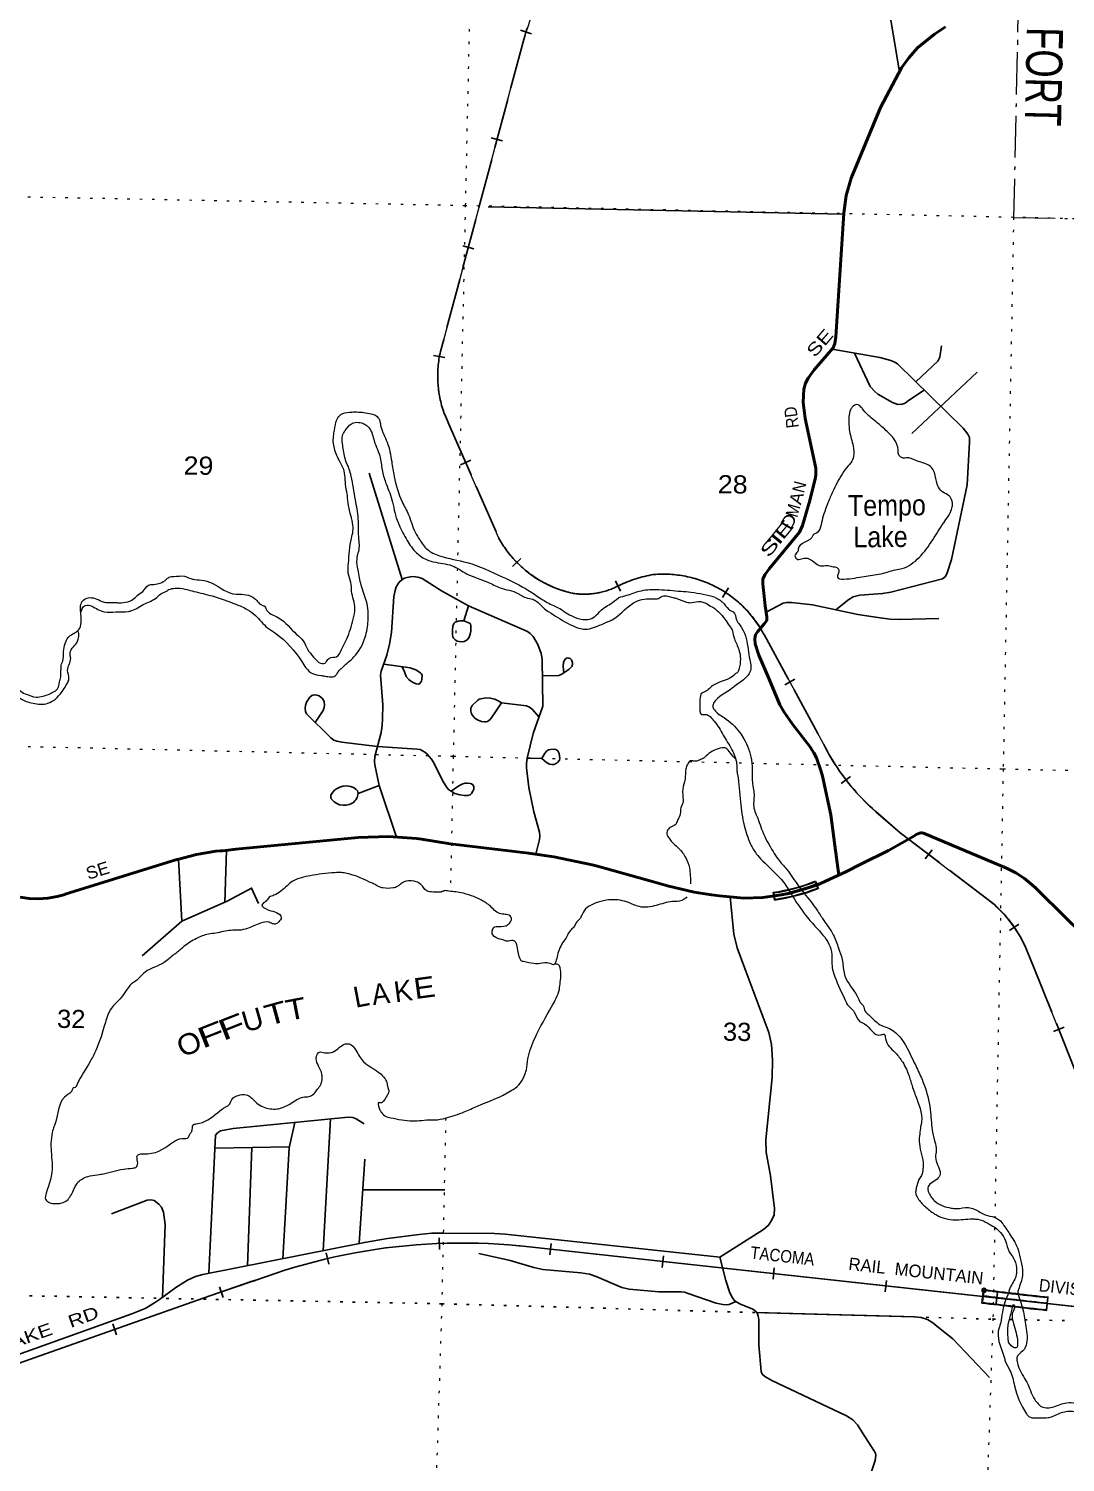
# Model space of a CAD drawing. Header units: feet. Extents: x -518066 to -250644, y -364975 to -177792.
# Drawn here: x -461309 to -451300, y -213445 to -199602 of the extents above; entities that cross this region are included whole.
import ezdxf
from ezdxf.enums import TextEntityAlignment as Align

# ---------------------------------------------------------------- set-up
doc = ezdxf.new("R2010")
doc.units = ezdxf.units.FT
doc.header["$LTSCALE"] = 80
doc.header["$PDMODE"] = 32
doc.header["$PDSIZE"] = 40
for name, pattern in [('DOT_DASHED', [7.7, 5, -1.2, 0.3, -1.2]), ('DOTTED', [1.5, 0.3, -1.2]), ('LONG_DASHED', [7.5, 6, -1.5])]:
    doc.linetypes.add(name, pattern=pattern)
for name, color, linetype, lineweight in [('26', 7, 'Continuous', 40), ('29', 7, 'Continuous', 25), ('30', 7, 'Continuous', 13), ('34', 7, 'Continuous', 25), ('39', 7, 'Continuous', 13), ('41', 7, 'Continuous', 13), ('44', 7, 'DOT_DASHED', 13), ('6', 7, 'DOTTED', 25), ('61', 7, 'Continuous', 13), ('63', 7, 'Continuous', 25), ('7', 7, 'DOTTED', 13)]:
    doc.layers.add(name, color=color, linetype=linetype, lineweight=lineweight)
doc.layers.add('27', color=7, linetype='Continuous')

msp = doc.modelspace()

# ---------------------------------------------------------------- linework, layer by layer
at = {"layer": '26'}
for points in [[(-452457, -199584), (-452564, -199655), (-452728, -199788), (-452810, -199883), (-452881, -199981), (-453084, -200364), (-453368, -201044), (-453416, -201212), (-453440, -201384), (-453515, -202578), (-453524, -202642), (-453541, -202685), (-453724, -202897), (-453783, -202977), (-453810, -203025), (-453825, -203083), (-453831, -203208), (-453811, -203367), (-453709, -203844), (-453709, -203914), (-453715, -203950), (-453768, -204158), (-453836, -204400), (-453866, -204463), (-454160, -204818), (-454201, -204875), (-454219, -204918), (-454222, -204962), (-454199, -205175), (-454181, -205282), (-454181, -205304), (-454183, -205315), (-454203, -205345), (-454272, -205425), (-454283, -205440), (-454291, -205455), (-454295, -205472), (-454297, -205494), (-454294, -205543), (-454260, -205650), (-454158, -205882), (-454056, -206130), (-454016, -206202), (-453934, -206319), (-453766, -206533), (-453727, -206595), (-453704, -206644), (-453660, -206765), (-453645, -206820), (-453565, -207192), (-453525, -207488), (-453487.86, -207775.04)], [(-451564.1, -207921.51), (-451588.46, -207897.88), (-451615.63, -207871.52), (-451693.49, -207808.57), (-451777.51, -207754.1), (-451866.76, -207708.72), (-452670.41, -207370.67), (-452673.44, -207369.85), (-452680.89, -207368.43), (-452688.44, -207367.8), (-452696.01, -207367.95), (-452703.53, -207368.9), (-452706.41, -207369.58), (-452739.61, -207383.78), (-452756.41, -207394.59), (-453006.41, -207537.68), (-453275.07, -207669.06), (-453418.54, -207743.68), (-453538.86, -207798.11), (-453698.66, -207871.25)], [(-453698.66, -207871.25), (-453801, -207905), (-453966, -207953), (-454060, -207970), (-454220.28, -207991.99), (-454405.24, -207996.25), (-454638.21, -207974.35), (-454714.87, -207963.98), (-454883.75, -207939.1), (-455140.13, -207878.38), (-455253.14, -207846.67), (-455817.57, -207688.9), (-455842.53, -207681.92), (-455867.57, -207676.65), (-456240.05, -207598.35), (-456482.64, -207563.19), (-457238.59, -207474.03), (-457514.72, -207428.33), (-457539.83, -207424.17), (-457564.72, -207422.27), (-457834.25, -207402.9), (-458127.11, -207412.57), (-459307.5, -207526.13), (-459409.56, -207536.64), (-459433.94, -207539.16), (-459459.56, -207541.39), (-459501.9, -207545.09), (-459689.56, -207575.01), (-459873.07, -207624.37), (-459879, -207625.87), (-460955.33, -207960.67), (-460958.17, -207961.41), (-461035.07, -207982.46), (-461123.76, -207997.55), (-461213.53, -208003.29), (-461303.42, -207999.61), (-461392.43, -207986.55)], [(-450505.66, -208964.58), (-451538.46, -207946.78), (-451564.1, -207921.51)]]:
    msp.add_lwpolyline(points, dxfattribs=at)
at = {"layer": '29'}
for p, q in [((-453441.18, -201392.43), (-456873.98, -201320.5)), ((-452782, -203512), (-452150, -202917)), ((-457703.67, -204921.2), (-458023, -203894)), ((-457060.97, -205175.32), (-457108, -205321)), ((-456496.83, -206644.49), (-456355.92, -206647.95)), ((-457925.28, -206909.66), (-458127, -206987)), ((-459861.89, -207621.36), (-459830, -208220)), ((-459398.31, -207535.48), (-459415.16, -208039.93)), ((-458467.11, -211401.51), (-458393.68, -210129.73)), ((-459510.01, -210411.09), (-458792.67, -210398.68)), ((-459197.37, -211546.62), (-459155.87, -210404.96)), ((-458118.06, -211328.15), (-458062.49, -210518.91)), ((-458082.75, -210813.95), (-457291, -210815))]:
    msp.add_line(p, q, dxfattribs=at)
for points in [[(-453875, -198372), (-453270, -198556), (-453214.9, -198588.73), (-453171.01, -198631.5), (-453140.98, -198674.25), (-453098, -198746), (-453050.89, -198853.37), (-453032.41, -198935.4), (-453025, -198983), (-453034.72, -199210.43), (-453029, -199269), (-452976, -199574), (-452902.15, -200020.91)], [(-452742.17, -203013.33), (-452530, -202813), (-452512.64, -202773.03), (-452494, -202664)], [(-453514.72, -205213.01), (-453390.44, -205113.08), (-453350, -205087), (-453284.18, -205071.48), (-453064, -205057), (-452986.18, -205043.74), (-452486, -204913), (-452457.18, -204891.21), (-452441.01, -204856.54), (-452400, -204728), (-452249, -204005), (-452224, -203593), (-452226.19, -203549.58), (-452242.36, -203517.23), (-452285, -203459), (-452921, -202839), (-452951.54, -202819.26), (-452986.19, -202805.39), (-453091, -202777), (-453550.62, -202696.14)], [(-453336.55, -202733.8), (-453185, -203056), (-453138.66, -203105.84), (-453108.63, -203131.26), (-452970, -203211), (-452916.89, -203230.64), (-452875, -203229), (-452847.59, -203216.78), (-452815, -203192), (-452662.52, -203090.97)], [(-457758.91, -207408.31), (-457925, -206911), (-457967.78, -206708.93), (-457970.09, -206676.57), (-457966, -206631), (-457906, -206397), (-457896.16, -206330.48), (-457891.53, -206266.35), (-457889, -206131), (-457911, -205844), (-457905.4, -205806.42), (-457850, -205652), (-457825.71, -205544.1), (-457807, -205432), (-457782, -205084), (-457771.41, -205028.15), (-457761.02, -204990.02), (-457733.3, -204947.26), (-457707, -204923)], [(-457707, -204923), (-457681.32, -204909.12), (-457655.91, -204901.04), (-457623.57, -204894.1), (-457597, -204892.95), (-457550.8, -204897.57), (-457530.01, -204903.35), (-457510, -204911), (-457323, -205031), (-457064, -205174), (-456494, -205423), (-456466.79, -205442.1), (-456436.76, -205472.15), (-456392.87, -205548.42), (-456360.53, -205633.93), (-456351, -205691), (-456346, -206144), (-456438, -206409), (-456496, -206645), (-456503.76, -206699.96), (-456502.61, -206739.25), (-456481, -206928), (-456433, -207163), (-456377, -207361), (-456373.82, -207398.8), (-456376.13, -207431.15), (-456413.11, -207573.27)], [(-454188.8, -205235.63), (-454023, -205150), (-453991.04, -205141.97), (-453942.53, -205141.97), (-453741, -205166), (-453303, -205257), (-453110.92, -205288.73), (-452995.42, -205302.59), (-452902, -205306), (-452522, -205298)], [(-456349.25, -205849.91), (-456189, -205847), (-456161.86, -205835.01), (-456089.09, -205787.05), (-456065.99, -205759.31), (-456057.91, -205741.98), (-456059.06, -205725.8), (-456069, -205695), (-456082.16, -205681.89), (-456102, -205676), (-456116.81, -205679.58), (-456130.68, -205691.13), (-456144, -205718), (-456148, -205762), (-456141.52, -205821.61)], [(-457880.96, -205738.3), (-457627, -205774), (-457599.32, -205782.16), (-457570.45, -205793.71), (-457526, -205822), (-457516.16, -205833), (-457510.39, -205848.03), (-457512.7, -205882.69), (-457517.32, -205903.49), (-457525.4, -205913.89), (-457533.49, -205924.29), (-457545, -205930), (-457566.98, -205927.76), (-457590.08, -205917.36), (-457617.8, -205903.49), (-457640, -205885), (-457662.85, -205857.27), (-457681, -205812), (-457701.63, -205763.51)], [(-457940.83, -206532.84), (-458284.25, -206492.26), (-458332.76, -206481.86), (-458362, -206472), (-458391.67, -206449.51), (-458627, -206219), (-458637.69, -206195.85), (-458640, -206163.49), (-458636.53, -206138.07), (-458626, -206104), (-458594.95, -206058.33), (-458575, -206040), (-458551.06, -206034.07), (-458526.81, -206036.38), (-458504.86, -206044.47), (-458484, -206060), (-458470.21, -206073.36), (-458456.35, -206103.4), (-458452.88, -206134.6), (-458456, -206158), (-458465.59, -206184.29), (-458542.04, -206302.22)], [(-456382.04, -206247.82), (-456446.01, -206177.06), (-456474.88, -206152.8), (-456503, -206140), (-456744, -206110), (-456814.46, -206218.66), (-456854.89, -206271.82), (-456880.3, -206290.31), (-456893.01, -206294.93), (-456906.87, -206296.09), (-456938.05, -206291.47), (-456970.39, -206278.76), (-456996.96, -206262.58), (-457020, -206236), (-457032.76, -206217.51), (-457038.54, -206192.09), (-457038.54, -206164.35), (-457026, -206138), (-456975.01, -206088.08), (-456960, -206077.68), (-456942.67, -206071.9), (-456895, -206063), (-456852.58, -206064.97), (-456808.69, -206077.68), (-456777.5, -206091.55), (-456744, -206110)], [(-457940.83, -206532.84), (-457559, -206558), (-457530.02, -206563.32), (-457506.91, -206573.72), (-457484.97, -206586.43), (-457464.18, -206603.77), (-457419, -206656), (-457396.03, -206690.44), (-457315, -206861), (-457270.13, -206928.49), (-457252.81, -206951.02), (-457230.86, -206965.47), (-457194, -206986), (-457146.55, -207000.71), (-457104.96, -207007.07), (-457070.21, -207006.17), (-457044.9, -206998.4), (-457032.4, -206988.13), (-457019.49, -206966.05), (-457012, -206946), (-457011.41, -206919.82), (-457022, -206903), (-457033.35, -206894.4), (-457044.9, -206890.35), (-457076, -206887), (-457093.41, -206888.62), (-457117.67, -206894.98), (-457155, -206914), (-457230.67, -206965.59)], [(-459089, -208050), (-459157, -207901), (-459393, -208028), (-459830, -208220), (-460214, -208554)], [(-454537.45, -207983.82), (-454501, -208346), (-454468.02, -208475.78), (-454394, -208677), (-454163, -209296), (-454137.68, -209409.51), (-454128.44, -209562.04), (-454131, -209730), (-454190.81, -210330.52), (-454188, -210449), (-454147, -210680), (-454108, -210994), (-454112.26, -211056.24), (-454135.36, -211111.71), (-454165.4, -211156.77), (-454215, -211198), (-454634.34, -211465.32)], [(-459568.55, -211620.39), (-459504, -210287), (-459485.49, -210262.36), (-459458, -210245), (-459335, -210222), (-458223, -210113), (-458180.3, -210116.76), (-458147.96, -210128.31), (-458069, -210177)], [(-458856.8, -211478.95), (-458795, -210409), (-458739.7, -210163.65)], [(-460509, -211046), (-460164, -210914), (-460127.69, -210910.66), (-460097.66, -210917.59), (-460054, -210951), (-460026.05, -210982.3), (-460007.56, -211028.53), (-459990, -211150), (-460016.91, -211851.59)], [(-454634.34, -211465.32), (-456709, -211243), (-456812.74, -211235.37), (-457312, -211231), (-457415.67, -211234.21), (-457540.41, -211245.77), (-457843.03, -211285.06), (-458067, -211322), (-459627, -211632), (-459698.01, -211651.39), (-459774.25, -211686.06), (-459887, -211756), (-460046, -211873), (-460095.35, -211905.62), (-460185.44, -211958.78), (-460313, -212012), (-464184.17, -213397.48)], [(-456962, -211430), (-456659, -211495), (-456431.58, -211563.53), (-456344, -211583), (-455978.8, -211614.38), (-455893, -211628), (-455828.65, -211651.36), (-455581, -211757), (-455512.17, -211773.85), (-455226, -211800), (-455009, -211799), (-454977.38, -211802.16), (-454941.58, -211815.45), (-454672, -211910), (-454606.62, -211922.92), (-454569.65, -211925.23), (-454545, -211923), (-454482.01, -211892.56)], [(-454634.34, -211465.32), (-454577, -211691), (-454538.47, -211809.1), (-454514, -211858), (-454498.04, -211880.74), (-454477.25, -211895.19), (-454436, -211918), (-454316, -211967), (-454293.6, -211983.59), (-454276.27, -212006.7), (-454267.03, -212032.13), (-454260, -212071), (-454258, -212312), (-454237, -212569), (-454225.45, -212592.59), (-454202.35, -212615.71), (-454134, -212654), (-453412, -212995), (-453352.24, -213034.03), (-453306.04, -213084.87), (-453258, -213162), (-453148.95, -213329.86), (-453134, -213357), (-453130.47, -213380.71), (-453137, -213429), (-453368.41, -214131.84)], [(-454282.4, -211998.53), (-452756.24, -212041.37), (-452691.56, -212048.31), (-452631.5, -212066.8), (-452580.68, -212096.84), (-452539, -212130), (-452385, -212253), (-452032, -212626)]]:
    msp.add_lwpolyline(points, dxfattribs=at)
for points in [[(-457108, -205321), (-457145.39, -205319.91), (-457162.71, -205323.08), (-457181, -205328), (-457190.43, -205334.06), (-457199.68, -205343.02), (-457207.18, -205353.71), (-457213.54, -205369.6), (-457218, -205412), (-457217, -205453.95), (-457212.38, -205473.6), (-457206.61, -205488.62), (-457192, -205502), (-457173.11, -205515.2), (-457152.32, -205519.82), (-457117.67, -205520.98), (-457104.38, -205519.53), (-457090, -205514), (-457071.47, -205499.02), (-457056.45, -205475.91), (-457044.9, -205449.33), (-457039.13, -205418.13), (-457040.28, -205368.44), (-457042.59, -205352.26), (-457047, -205347), (-457073.78, -205331.46)], [(-456355.92, -206647.95), (-456328.78, -206603.75), (-456308.99, -206579.24), (-456289.5, -206566.77), (-456269.87, -206560.99), (-456243.3, -206559.84), (-456217.99, -206563.24), (-456200.57, -206576.02), (-456186.71, -206600.29), (-456181.99, -206649.24), (-456183.24, -206665), (-456201.72, -206686.95), (-456221.36, -206701.98), (-456237.53, -206707.76), (-456255.99, -206708.24), (-456279.11, -206704.29), (-456309.14, -206689.27)], [(-458127, -206987), (-458135.25, -206961.43), (-458150.27, -206944.09), (-458172.22, -206927.92), (-458201, -206918), (-458241.52, -206912.89), (-458277.32, -206916.36), (-458303.89, -206924.45), (-458332, -206938), (-458352.4, -206952.18), (-458372.04, -206974.14), (-458391, -207004), (-458392.83, -207023.83), (-458387.05, -207040.01), (-458361, -207069), (-458335.08, -207085.08), (-458308.51, -207095.48), (-458271.55, -207101.25), (-458244, -207100), (-458213.8, -207094.32), (-458199.94, -207087.39), (-458173.37, -207073.52), (-458160, -207058), (-458150.27, -207046.94), (-458137.56, -207024.99)]]:
    msp.add_lwpolyline(points, close=True, dxfattribs=at)
at = {"layer": '34', "lineweight": 13}
for p, q in [((-454206.07, -205459.23), (-453615.35, -206547.66)), ((-452106.08, -211907), (-452091.09, -211776.01)), ((-452097.23, -211900.06), (-452084.05, -211784.94)), ((-451472.81, -211854.97), (-451485.99, -211970.03)), ((-451479, -211979.28), (-451464.09, -211849.04))]:
    msp.add_line(p, q, dxfattribs=at)
at = {"layer": '34'}
for p, q in [((-457342.83, -211389.39), (-457346.38, -211278.35)), ((-456276.35, -211441.54), (-456264.26, -211331.12)), ((-458411.6, -211531.56), (-458436.4, -211423.28)), ((-455192.64, -211562.76), (-455180.56, -211452.33)), ((-454121.93, -211677.29), (-454109.83, -211566.86)), ((-459432.03, -211854.71), (-459468.19, -211749.67)), ((-453038.21, -211798.52), (-453026.13, -211688.1)), ((-451967.49, -211913.07), (-451955.41, -211802.64)), ((-460461.19, -212213.82), (-460498.18, -212109.07))]:
    msp.add_line(p, q, dxfattribs=at)
at = {"layer": '34', "lineweight": 13}
for points in [[(-456527.33, -199698.64), (-456530.06, -199705.33), (-457333.66, -202720.02), (-457338.7, -202737.76)], [(-457296.69, -203321.4), (-457232.32, -203472.21), (-456773.09, -204517.62)], [(-453129.81, -207162.68), (-452893.91, -207368.33), (-452034.35, -208020.96), (-451998.7, -208049.93)], [(-451693.4, -208453.68), (-451610.3, -208652.41), (-451107.49, -209909.26), (-451004.45, -210146.63)], [(-456563, -211356.13), (-449215.2, -212160.27), (-447561.28, -212342.9)], [(-470697.8, -215772.32), (-459624.98, -211861.54), (-459151.13, -211698.41), (-459116.22, -211688.91)]]:
    msp.add_lwpolyline(points, dxfattribs=at)
at = {"layer": '34'}
msp.add_lwpolyline([(-466983.19, -214459.08), (-459625.35, -211860.49), (-459151.46, -211697.36), (-459116.57, -211687.85), (-459022.91, -211653.49), (-458928.93, -211621.46), (-458834.38, -211591.01), (-458738.87, -211561.45), (-458643.11, -211534.22), (-458547.28, -211508.79), (-458450.52, -211484.22), (-458353.49, -211462.01), (-458256.4, -211441.58), (-458158.18, -211422.56), (-458060.43, -211405.55), (-457962.28, -211389.6), (-457863.33, -211375.79), (-457764.84, -211363.99), (-457665.77, -211353.77), (-457566.82, -211344.84), (-457467.09, -211338.05), (-457368.01, -211332.71), (-457268.14, -211329.52), (-457168.94, -211327.79), (-457069.14, -211327.67), (-456969.81, -211329.54), (-456870.43, -211333.23), (-456771.17, -211338.17), (-456671.65, -211345.47), (-456572.26, -211354.01), (-456562.89, -211355.03), (-449708.43, -212105.17)], dxfattribs=at)
at = {"layer": '34', "lineweight": 13}
for centre, radius, start, end in [((-454342.38, -200335.52), 2276.64, 138.07352, 163.93014), ((-456285.66, -202955.29), 1075.28, 168.32839, 199.90579), ((-455828.13, -204002.47), 1076.25, 208.59739, 258.24641), ((-455067.98, -206104.42), 1247.85, 99.83715, 117.68138), ((-455179.59, -205969.23), 1099.02, 27.64864, 95.30354), ((-455946.71, -204329.4), 733.69, 262.11389, 294.0521), ((-451726.51, -205555.63), 2133.51, 207.70868, 228.8719), ((-452796.49, -208970.48), 1218.15, 25.10315, 49.08631), ((-457121.68, -217030.86), 5702.17, 84.3774, 110.47433)]:
    msp.add_arc(centre, radius, start, end, dxfattribs=at)
for centre, major_axis, start_param, end_param in [((-447687.39, -176111.46), (681.72, 35928.92), 3.0377109, 3.05529606), ((-447687.39, -176111.46), (681.87, 35936.92), 3.03793547, 3.05505259), ((-447690.82, -176112.33), (684.1, 36059.49), 3.0378464, 3.05529364), ((-447690.82, -176112.33), (683.95, 36051.49), 3.03805216, 3.05511484), ((-447687.48, -176102.01), (682.94, 35996.45), 3.03784742, 3.05529466)]:
    msp.add_ellipse(centre, major_axis=major_axis, ratio=1, start_param=start_param, end_param=end_param, dxfattribs=at)
at = {"layer": '34'}
msp.add_point((-452084.05, -211784.94), dxfattribs=at)
at = {"layer": '39'}
for p, q in [((-460793.48, -205201.62), (-460806.11, -205231.34)), ((-460824.53, -205444.22), (-460830.43, -205417.5))]:
    msp.add_line(p, q, dxfattribs=at)
for centre, radius, start, end in [((-453311.7, -203289.99), 57.61, 76.67413, 129.15377), ((-456218.77, -208680.74), 46.49, 39.66082, 107.2891)]:
    msp.add_arc(centre, radius, start, end, dxfattribs=at)
for points in [[(-458290.17, -205596.32), (-458236.71, -205492.54), (-458176.21, -205304.49), (-458158.9, -205202.29), (-458190.99, -205033.24), (-458198, -204948.83), (-458223.02, -204858.18), (-458221.87, -204763.81), (-458192.86, -204523.19), (-458177.97, -204455.09), (-458181.01, -204374.74), (-458224.89, -204183.47), (-458235.69, -204080.94), (-458243.34, -204048.72), (-458263.29, -203871.78), (-458312.25, -203768.8), (-458360.89, -203639.71), (-458368.11, -203573.37), (-458361.24, -203503.17), (-458341.93, -203400.99), (-458331.53, -203370.99), (-458294.85, -203327.25), (-458212.27, -203306.12), (-458158.01, -203302.74), (-458021.63, -203316.38), (-457945.66, -203345.38), (-457918.14, -203393.89), (-457912.48, -203424.08), (-457908.71, -203444.21), (-457848.26, -203593.51), (-457804.36, -203782.77), (-457779.99, -203925.62), (-457702.64, -204171.51), (-457641.88, -204294.71), (-457577.67, -204464.13), (-457532.39, -204538.95), (-457463.18, -204628.12), (-457341.46, -204691.79), (-457075.18, -204757.15), (-456737.47, -204893.63), (-456482.04, -205027.14), (-456360.52, -205106.87), (-456242.84, -205172.51), (-456214.87, -205184.88), (-456087.28, -205260.67), (-455989.36, -205299.97), (-455868.8, -205293.36), (-455812.01, -205247.84), (-455749.06, -205190.34), (-455690.41, -205154.88), (-455614.61, -205097.16)], [(-453348.08, -203245.31), (-453366.26, -203268.51), (-453389.93, -203398.75), (-453383.02, -203491.2), (-453348.57, -203630.16), (-453345.79, -203732.59), (-453370.62, -203792.55), (-453397.11, -203824.36), (-453503.51, -203987.77), (-453544.69, -204071.62), (-453592.18, -204179.5), (-453648.46, -204349.52), (-453671.57, -204433.58), (-453700.14, -204471.4), (-453734.5, -204489.07), (-453736.58, -204495.07), (-453878.75, -204627.93), (-453878.88, -204637.98), (-453909.56, -204683.81), (-453901.89, -204714.01), (-453883.96, -204726.27), (-453833.65, -204716.82), (-453781.46, -204719.44), (-453711.71, -204762.42), (-453663.84, -204789.09), (-453599.54, -204785.83), (-453553.46, -204794.4), (-453495.45, -204813.15), (-453487.84, -204847.38), (-453500.34, -204885.38), (-453500.49, -204897.43), (-453442.48, -204916.19), (-453241.36, -204890.43), (-453082.43, -204866.19), (-452939.39, -204827.71), (-452876.97, -204814.38), (-452711.02, -204707.9), (-452580.42, -204536.74), (-452474.02, -204373.34), (-452398.15, -204243.71), (-452389.53, -204195.62), (-452393.16, -204163.45), (-452422.67, -204112.91), (-452480.48, -204078.08), (-452486.45, -204074), (-452504.33, -204057.73), (-452537.75, -203999.1), (-452564.52, -203888.35), (-452592.05, -203839.84), (-452735.83, -203773.89), (-452837.91, -203746.59), (-452858.05, -203750.37), (-452888.01, -203737.97), (-452909.78, -203711.61), (-452915.27, -203667.37), (-452948.24, -203570.6), (-452993.78, -203517.85), (-453097.04, -203422.27), (-453158.7, -203373.36), (-453257.89, -203273.79), (-453265.81, -203263.66), (-453298.43, -203233.96)], [(-460793.48, -205201.62), (-460779.18, -205181.7), (-460761, -205171.87), (-460640.96, -205209.42), (-460578.98, -205232.23), (-460466.55, -205233.54), (-460344.01, -205228.96), (-460313.79, -205221.27), (-460188.49, -205154.46), (-460073.31, -205095.58), (-460034.73, -205059.88), (-459978.17, -205032.43), (-459955.91, -205018.63), (-459893.5, -205005.31), (-459801.21, -205012.4), (-459731.16, -205031.3), (-459713.14, -205035.53), (-459538.98, -205079.73), (-459309, -205158.72), (-459199.18, -205210.2), (-459119.57, -205269.37), (-459002.52, -205387.19), (-458926.86, -205440.29), (-458673.11, -205712.32), (-458631.7, -205775.06), (-458570.09, -205827.98), (-458485.98, -205847.04), (-458449.92, -205853.49), (-458339.34, -205842.73), (-458320.88, -205810.82), (-458290.41, -205781.06), (-458272.11, -205763.2), (-458168.55, -205668.03), (-458059.81, -205476.53), (-458031.79, -205318.23), (-458047.63, -205133.31), (-458097.93, -204976.1), (-458128.28, -204829.16), (-458139.07, -204724.62), (-458115.45, -204598.4), (-458120.67, -204532.07), (-458126.29, -204333.22), (-458154.21, -204150.16), (-458195.63, -203922.77), (-458214.88, -203854.28), (-458218.77, -203844.19), (-458246.09, -203777.6), (-458274.53, -203638.72), (-458275.1, -203520.24), (-458242.34, -203468.41), (-458171.32, -203407), (-458109.05, -203405.72), (-458061.06, -203422.35), (-458021.31, -203456.95), (-457972.63, -203582.01), (-457914.39, -203747.35), (-457893.87, -203878.11), (-457857.16, -203997.01), (-457795.05, -204174.44), (-457743.22, -204371.83), (-457733.42, -204392.03), (-457654.93, -204543.55), (-457564.01, -204663.08), (-457516.29, -204701.79), (-457402.4, -204749.31), (-457220.13, -204787.58), (-457076.51, -204867.58), (-456876.66, -204946.21), (-456756.82, -204999.83), (-456584.81, -205056.06), (-456556.9, -205072.45), (-456508.98, -205095.1), (-456440.9, -205111.96), (-456403, -205132.48), (-456303.7, -205224), (-456285.76, -205234.25), (-456200.05, -205287.46), (-456008.47, -205386.1), (-455952.43, -205400.81), (-455797.34, -205362.46), (-455714.58, -205327.28), (-455676.21, -205309.67), (-455483.58, -205155.3), (-455431.04, -205127.8), (-455252.07, -205107.82), (-455240.03, -205107.95), (-455199.58, -205084.33), (-455101.28, -205091.51), (-455061.23, -205102.02), (-454957.27, -205139.38), (-454907.13, -205143.98), (-454820.64, -205132.95), (-454780.63, -205145.46), (-454756.66, -205155.78), (-454704.83, -205186.51), (-454698.76, -205187.04)], [(-461794.77, -205563), (-461782.15, -205591.66), (-461784.93, -205655.89), (-461753.9, -205746.61), (-461716.55, -205813.3), (-461635.22, -205896.58), (-461617.26, -205904.82), (-461558.93, -205897.47), (-461488.3, -205868.18), (-461468.24, -205870.42), (-461446.42, -205892.77), (-461426.64, -205917.09), (-461397.37, -205987.71), (-461341.59, -206024.51), (-461235.53, -206055.86), (-461112.7, -206027.18), (-461062.22, -206003.67), (-461046.03, -205993.83), (-461010.86, -205907.89), (-461000.25, -205861.83), (-460997.42, -205793.6), (-460995.32, -205785.58), (-460997.01, -205759.46), (-460980.35, -205709.46), (-460973.18, -205615.17), (-460956.2, -205539.06), (-460927.36, -205479.16), (-460836.24, -205415.96), (-460815.86, -205392.11), (-460802.85, -205311.95), (-460805.99, -205239.62), (-460807.23, -205175.35), (-460786.53, -205125.39), (-460733.99, -205097.9), (-460701.85, -205096.26), (-460563.84, -205142.05), (-460497.59, -205142.82), (-460477.51, -205143.06), (-460437.38, -205145.54), (-460280.14, -205095.16), (-460261.83, -205075.29), (-460207.13, -205035.78), (-460152.19, -204976.18), (-460101.9, -204968.74), (-459982.86, -204921.94), (-459952.45, -204898.19), (-459908.18, -204890.68), (-459805.76, -204889.87), (-459723.76, -204916.93), (-459641.54, -204925.92), (-459537.49, -204957.26), (-459305.83, -205062.37), (-459299.8, -205062.45), (-459127.59, -205102.61), (-459099.85, -205133.05), (-459056.11, -205169.71), (-459030.13, -205180.06), (-459018.35, -205202.27), (-458896.92, -205290.04), (-458722.15, -205450.72), (-458658.66, -205513.71), (-458615.46, -205594.53), (-458560.14, -205669.47), (-458534.38, -205697.88), (-458474.56, -205732.72), (-458444.34, -205725.04), (-458434.14, -205711.1), (-458403.63, -205679.34), (-458337.21, -205666.06), (-458290.17, -205596.32)], [(-454679.82, -205093.5), (-454914.75, -205045.62), (-455010.05, -205037.44), (-455223.34, -205021.3), (-455395.57, -205031.98), (-455538.01, -205076.4), (-455614.61, -205097.16)], [(-454679.82, -205093.5), (-454594.01, -205155.68), (-454532.54, -205220.66), (-454506.58, -205233.02), (-454473.41, -205311.71), (-454445.83, -205356.21), (-454422.16, -205390.63), (-454362.4, -205596.14), (-454347.52, -205694.71), (-454336.31, -205763.1), (-454342.88, -205809.22), (-454393.91, -205876.89), (-454501.32, -205957.95), (-454513.49, -205967.85), (-454696.01, -206116.31), (-454704.31, -206138.3), (-454688.76, -206180.65), (-454595.28, -206254.03), (-454444.39, -206396.36), (-454402.97, -206459.09), (-454331.12, -206660.73), (-454322.66, -206791.34), (-454318.15, -206915.9), (-454306.88, -206980.28), (-454308.49, -207112.78), (-454291.2, -207177.24), (-454287.28, -207185.32), (-454225.03, -207350.7), (-454121, -207548.7), (-454073.69, -207621.54), (-453988.56, -207720.93), (-453879.98, -207874.81), (-453819.52, -207953.64)], [(-454704.83, -205186.51), (-454625.96, -205253.78), (-454575.44, -205321.33), (-454534.08, -205379.89), (-454511.95, -205414.81)], [(-454511.95, -205414.81), (-454495.7, -205494.18), (-454450.79, -205599.12), (-454437.8, -205687.62), (-454451.09, -205789.87), (-454469.55, -205821.78), (-454481.67, -205827.66), (-454491.83, -205837.59), (-454703.99, -205945.54), (-454795.16, -206012.75), (-454815.36, -206022.55), (-454823.64, -206042.53), (-454827.42, -206189.07), (-454825.63, -206207.16), (-454811.77, -206223.38), (-454775.63, -206223.8), (-454692.08, -206289.04), (-454642.67, -206353.87), (-454603.34, -206422.6), (-454518.71, -206564.16), (-454474.14, -206697.21), (-454470.97, -206767.52), (-454465.39, -206803.73), (-454436.48, -207069.12), (-454401.08, -207296.44), (-454339, -207475.87), (-454283.9, -207568.88), (-454224.47, -207635.84), (-454022.16, -207843.02), (-453931.47, -207983.32)], [(-461622.46, -206003.15), (-461537.96, -205990.08), (-461507.89, -205994.45), (-461360.41, -206086.54), (-461302.42, -206107.29), (-461160.04, -206123.01), (-461087.48, -206099.76), (-460967.48, -205974.66), (-460932.62, -205914.83), (-460926.46, -205902.85), (-460920.17, -205880.84), (-460933.23, -205798.35), (-460903.71, -205682.24), (-460909.3, -205646.03), (-460888.47, -205584.03), (-460845.67, -205532.32), (-460831.2, -205498.36), (-460824.53, -205444.22)], [(-454484.5, -206653.32), (-454509.43, -206626.52), (-454554.92, -206569.75), (-454586.78, -206547.29), (-454610.87, -206547.02), (-454756.26, -206613.58), (-454798.86, -206649.23), (-454845.29, -206668.76), (-454873.49, -206676.46), (-454919.62, -206671.9), (-454948.14, -206705.71), (-454962.73, -206749.71), (-454971.98, -206850), (-454993.2, -206944.13), (-454990.44, -207048.57), (-454990.65, -207064.63), (-455011.46, -207124.62), (-455018.2, -207184.79), (-455043.03, -207244.73), (-455065.65, -207288.65), (-455114.15, -207314.18), (-455144.74, -207351.97), (-455147.03, -207376.04), (-455119.55, -207428.57), (-454996.63, -207558.52), (-454965.09, -207607.08), (-454930.12, -207703.87), (-454920.17, -207859.43)], [(-456226.41, -208624.39), (-456232.59, -208636.36), (-456278.67, -208627.79), (-456371.04, -208628.72), (-456431.3, -208630.02), (-456531.47, -208610.77), (-456541.48, -208608.64), (-456573.02, -208560.09), (-456595.78, -208449.39), (-456603.57, -208429.21), (-456633.42, -208406.77), (-456691.74, -208414.12), (-456721.73, -208403.74), (-456799.74, -208378.73), (-456835.25, -208326.1), (-456828.93, -208302.09), (-456826.85, -208296.08), (-456820.67, -208282.1), (-456796.45, -208272.34), (-456699.95, -208263.43), (-456665.5, -208237.74), (-456648.86, -208189.73), (-456660.66, -208169.52), (-456708.68, -208154.9), (-456762.79, -208146.24), (-456860.25, -208068.79), (-456949.9, -208009.51), (-457033.81, -207974.39), (-457135.86, -207945.09), (-457268.18, -207927.48), (-457300.3, -207927.1), (-457320.5, -207936.91), (-457330.56, -207938.79), (-457422.92, -207937.71), (-457474.93, -207921.05), (-457502.6, -207884.58), (-457546.35, -207849.93), (-457588.32, -207833.37), (-457690.87, -207844.22), (-457723.25, -207865.93), (-457747.56, -207883.72), (-457789.92, -207899.29), (-457890.31, -207898.11), (-457924.35, -207889.68), (-457978.19, -207858.93), (-458002.16, -207848.61), (-458092.03, -207807.4), (-458236.02, -207759.53), (-458290.14, -207750.87), (-458352.4, -207752.15), (-458475.02, -207762.76), (-458589.71, -207781.51), (-458759.01, -207833.74), (-458813.76, -207877.27), (-458941.38, -207970.15), (-458985.8, -207989.71), (-459016.38, -208027.51), (-459048.79, -208051.22), (-459057.04, -208069.19), (-459015.27, -208101.81), (-459007.29, -208105.93), (-458875.55, -208171.72), (-458871.85, -208197.86), (-458886.14, -208217.78), (-458914.58, -208243.55), (-458944.73, -208247.2), (-458986.7, -208230.66), (-459071.15, -208239.71), (-459196.26, -208290.45), (-459278.8, -208307.55), (-459357.12, -208308.65), (-459502.03, -208335.06), (-459574.45, -208346.27), (-459689.4, -208387.08), (-459810.83, -208465.98), (-459889.93, -208531.32), (-459906.14, -208543.18), (-459999.43, -208618.39), (-460185.3, -208712.6), (-460278.72, -208799.86), (-460296.94, -208811.69), (-460415.16, -208956.89), (-460510.79, -209060.18), (-460568.68, -209198.06), (-460660.29, -209468.06), (-460715.81, -209575.84), (-460840.95, -209795.25), (-460861.39, -209825.12), (-460881.61, -209836.93), (-460893.97, -209862.89), (-460932.48, -209892.56), (-461060.63, -210194.26), (-461068.92, -210216.25), (-461081.5, -210260.28), (-461090.07, -210471.01), (-461081.37, -210581.55), (-461140.79, -210845.9)], [(-454953.47, -207986.04), (-454990.11, -208014.4), (-455002.23, -208020.28), (-455096.74, -208031.22), (-455249.79, -208067.58), (-455412.59, -208079.73), (-455482.57, -208054.81), (-455556.54, -208027.84), (-455731.11, -208017.76), (-455837.89, -208046.64), (-455916.71, -208087.87), (-455965.72, -208155.57), (-455982.19, -208189.52), (-456026.97, -208239.19), (-456041.42, -208271.14), (-456071.91, -208302.92), (-456137.43, -208406.56), (-456143.55, -208414.52), (-456203.4, -208548.35), (-456220.22, -208610.4), (-456226.41, -208624.39)], [(-453931.73, -207982.93), (-453789.36, -208185.09), (-453692.3, -208294.66), (-453571.9, -208466.75), (-453553.02, -208565.36), (-453553.6, -208613.55), (-453546.47, -208687.92), (-453525.21, -208756.44), (-453423.61, -208988.55), (-453409.9, -209016.82), (-453338.59, -209097.97), (-453287.44, -209184.91), (-453237.56, -209211.6), (-453080.22, -209317.86), (-453050.03, -209312.19), (-453036.46, -209352.51), (-452945.71, -209486.09), (-452880.44, -209567.18), (-452813.77, -209700.48), (-452778.98, -209811.33), (-452734.31, -209936.34), (-452693.19, -210187.82), (-452697.4, -210203.82), (-452699.6, -210219.86), (-452709.43, -210368.34), (-452671.82, -210577.6), (-452674.24, -210611.71), (-452689.07, -210675.78), (-452713.65, -210715.66), (-452738.71, -210795.68), (-452745.25, -210837.77), (-452723.87, -210896.24), (-452656.53, -210973.34), (-452565.03, -211044.69), (-452387.03, -211103), (-452348.89, -211103.45), (-452176.09, -211095.43), (-452135.99, -211099.92), (-452048.09, -211137.09), (-452030.15, -211147.35), (-451926.67, -211224.86), (-451877.47, -211307.76), (-451840.6, -211412.6), (-451789.37, -211493.53), (-451770.47, -211590.13), (-451777.2, -211648.27), (-451834.83, -211764.06), (-451846.64, -211803.59)], [(-453820.36, -207952.52), (-453698.12, -208111.87), (-453636.99, -208204.96), (-453540.39, -208352.67), (-453489.75, -208481.77)], [(-453489.75, -208481.77), (-453454.9, -208588.6), (-453436.4, -208719.33), (-453415.05, -208779.82), (-453300.79, -208961.88), (-453271.34, -209016.44), (-453247.54, -209040.81), (-453243.78, -209062.94), (-453176.5, -209144.05), (-453170.55, -209150.14), (-453130.86, -209188.76), (-453073.1, -209227.59), (-453013.13, -209250.38), (-452951.31, -209285.23), (-452897.73, -209338.07), (-452769.93, -209562.45), (-452703.35, -209701.78), (-452654.64, -209824.83), (-452601.35, -210066.41), (-452581.58, -210257.4), (-452554.84, -210370.15), (-452547.78, -210450.55), (-452552.16, -210480.61), (-452541.02, -210555.04), (-452511.81, -210629.67), (-452508.2, -210663.86), (-452536.87, -210709.7), (-452628.29, -210796.97), (-452622.66, -210829.17), (-452565.5, -210918.18), (-452403.74, -210990.36), (-452351.58, -210994.98), (-452235.01, -210986.32), (-452178.96, -211001.03), (-452073.19, -211054.48), (-451985.14, -211079.61), (-451945.24, -211100.15), (-451911.47, -211130.67), (-451901.6, -211144.84), (-451828.63, -211254.13), (-451756.01, -211391.51), (-451729.22, -211500.26), (-451712.56, -211616.91), (-451715.06, -211657.03), (-451756.89, -211795.09), (-451760.93, -211815.27)], [(-461140.79, -210845.9), (-461145.5, -210904.07), (-461111.76, -210936.59), (-461045.62, -210947.41), (-461001.41, -210943.91), (-460950.97, -210924.42), (-460883.61, -210832.84), (-460865.05, -210792.89), (-460842.48, -210753), (-460799.83, -210713.34), (-460626.56, -210665.17), (-460600.41, -210661.45), (-460395.02, -210613.66), (-460302.55, -210604.7), (-460268.27, -210593.06), (-460257.58, -210538.97), (-460262.94, -210484.69), (-460162.31, -210465.79), (-459911.95, -210352.25), (-459829.22, -210319.09), (-459764.8, -210305.78), (-459754.4, -210275.79), (-459734.03, -210251.93), (-459719.18, -210185.85), (-459690.97, -210178.14), (-459486.85, -210070.09), (-459405.84, -210012.81), (-459381.58, -209999.04), (-459334.51, -209925.3), (-459288.06, -209903.75), (-459207.66, -209896.66), (-459183.69, -209906.98), (-459106.21, -209976.16), (-458978.37, -210031.86), (-458914.12, -210032.62), (-458801.2, -209993.78), (-458689.98, -209928.82), (-458631.58, -209915.44), (-458603.45, -209913.76), (-458520.26, -209842.45), (-458489.59, -209796.63), (-458479.18, -209766.63), (-458476.52, -209712.45), (-458478.34, -209696.37), (-458532.73, -209545.13), (-458530.5, -209527.09), (-458503.89, -209485.23), (-458449.73, -209489.88), (-458367.29, -209480.8), (-458251.93, -209405.86), (-458215.77, -209404.27), (-458150.24, -209465.28), (-458075.31, -209578.6), (-458007.63, -209627.58), (-457991.68, -209637.8), (-457919.99, -209686.83), (-457872.39, -209735.58), (-457850.84, -209780), (-457845.18, -209810.19), (-457833.93, -209876.58), (-457852.42, -209910.5), (-457923.46, -209973.92), (-457929.47, -209971.85), (-457926.08, -210024.1), (-457908.45, -210060.44), (-457870.76, -210099.03), (-457812.75, -210117.78), (-457602.29, -210148.36), (-457421.44, -210138.42), (-457391.33, -210138.77), (-457278.66, -210120.02), (-457103.25, -210061.84), (-456974.05, -210005.11), (-456648.96, -209856.32), (-456578.01, -209800.92), (-456524.77, -209715.22), (-456503.96, -209655.22), (-456488.61, -209548.98), (-456419.88, -209344.98), (-456259.63, -209045.66), (-456185.28, -208875.86), (-456176.45, -208809.7), (-456169.43, -208727.45), (-456183.01, -208651.1)], [(-451846.64, -211803.58), (-451907.89, -211994.11), (-451925.3, -212104.34), (-451939.86, -212146.33), (-451948.8, -212220.52), (-451885.3, -212448.16), (-451879.52, -212468.3), (-451834.41, -212557.18), (-451790.06, -212708.29), (-451674.85, -212976.69), (-451659.04, -212996.96), (-451546.82, -213016.34), (-451466.47, -213013.27), (-451424.16, -213001.72), (-451309.16, -212956.9), (-451250.87, -212951.55), (-451166.67, -212962.58), (-451000.66, -213016.73), (-450860.34, -213036.45)], [(-451801.92, -211919.55), (-451832.14, -212039.17), (-451855.74, -212163.38), (-451852.62, -212237.71), (-451847.16, -212283.96), (-451821.5, -212320.4), (-451777.55, -212338.98), (-451763.4, -212331.12), (-451761.2, -212315.08), (-451761.07, -212305.04), (-451793.06, -212127.98), (-451812.18, -212049.45), (-451809.59, -212001.28), (-451790.85, -211931.67), (-451801.92, -211919.55)], [(-451760.06, -211811.47), (-451705.07, -211992.47), (-451676.91, -212153.44), (-451668.06, -212251.93), (-451687.15, -212336.03), (-451695.38, -212352), (-451760.43, -212417.49), (-451766.67, -212435.49), (-451763.27, -212485.73), (-451736.03, -212558.34), (-451653.57, -212711.9), (-451620.44, -212794.61), (-451561.25, -212881.65), (-451539.42, -212901.98), (-451427.1, -212913.34), (-451304.12, -212872.62), (-451221.75, -212869.57), (-451047.28, -212887.69), (-450921.14, -212917.27), (-450887.16, -212929.72), (-450815.18, -212954.67), (-450696.5, -212937.98), (-450640.5, -212956.71), (-450584.86, -213003.55), (-450393.31, -213104.19), (-450351.95, -213170.93), (-450251.44, -213326.72), (-450154.33, -213432.27), (-450110.58, -213466.92), (-450063.05, -213521.69), (-449953.73, -213613.33), (-449796.62, -213737.65), (-449692.89, -213795.1), (-449444.13, -213978.73), (-449430.23, -213990.94)]]:
    msp.add_spline(points, degree=3, dxfattribs=at)
at = {"layer": '44'}
msp.add_lwpolyline([(-438942.1, -196423.1), (-441082.7, -196389.02), (-446392.71, -196252.1), (-451684.88, -196133.64), (-451799.3, -201423.57), (-449176, -201485), (-449304, -209501), (-446659, -209534), (-446689, -211145)], dxfattribs=at)
at = {"layer": '6'}
for p, q in [((-451998.99, -212062.84), (-451922.49, -212064.38)), ((-451837.3, -212066.09), (-451808.97, -212066.66)), ((-451691.68, -212069.02), (-449706.51, -212108.92))]:
    msp.add_line(p, q, dxfattribs=at)
msp.add_lwpolyline([(-462620.19, -211812.03), (-457320.35, -211914.12), (-451919.28, -212065.07)], dxfattribs=at)
at = {"layer": '61'}
for p, q in [((-453717.54, -207842.29), (-453693.88, -207900.1)), ((-453713.29, -207831.57), (-453683.39, -207904.63)), ((-454108.47, -208016.61), (-454120.81, -207940.46)), ((-454101.83, -208007.58), (-454111.64, -207947.03))]:
    msp.add_line(p, q, dxfattribs=at)
for centre, radius, start, end in [((-454464.28, -205804.04), 2191.55, 278.8735, 290.99318), ((-454381.2, -206139.09), 1819.93, 278.23291, 291.53926), ((-454381.2, -206139.09), 1827.93, 278.48036, 291.28861), ((-454377.36, -206133.87), 1901.86, 278.13892, 291.4029), ((-454377.36, -206133.87), 1893.86, 278.36548, 291.15483)]:
    msp.add_arc(centre, radius, start, end, dxfattribs=at)
at = {"layer": '63'}
for p, q in [((-456558.84, -199615.68), (-456453.56, -199651.11)), ((-456842.16, -200657.35), (-456734.81, -200685.97)), ((-457116.99, -201698.59), (-457009.65, -201727.21)), ((-457399.72, -202756.73), (-457290.33, -202776.07)), ((-457140.91, -203813.9), (-457039.2, -203769.22)), ((-456636.67, -204795.6), (-456556.64, -204718.56)), ((-455594.16, -205032.5), (-455642.93, -204932.68)), ((-454610.74, -205095.4), (-454550.95, -205001.77)), ((-454007.84, -205937.13), (-453910.21, -205884.14)), ((-453462.7, -206890.16), (-453374.25, -206822.95)), ((-452653.59, -207618.26), (-452586.41, -207529.78)), ((-451840.37, -208310.59), (-451748.81, -208247.68)), ((-451415.27, -209284.57), (-451312.13, -209243.31))]:
    msp.add_line(p, q, dxfattribs=at)
at = {"layer": '63', "linetype": 'LONG_DASHED'}
for points in [[(-456494.84, -199597.4), (-456507.49, -199634.98), (-456519.3, -199673), (-456528.96, -199705.5), (-457332.6, -202720.33), (-457337.64, -202738.02), (-457341.33, -202756.42), (-457344.57, -202774.83), (-457347.52, -202793.31), (-457350.27, -202811.93), (-457352.58, -202830.55), (-457354.55, -202849.12), (-457356.33, -202867.83), (-457357.67, -202886.52), (-457358.67, -202905.19), (-457359.38, -202924.02), (-457359.74, -202942.7), (-457359.86, -202961.43), (-457359.6, -202980.25), (-457358.95, -202998.91), (-457358, -203017.65), (-457356.81, -203036.32), (-457355.2, -203055.08), (-457353.34, -203073.67), (-457351.04, -203092.35), (-457348.51, -203110.87), (-457345.66, -203129.44), (-457342.44, -203147.87), (-457338.89, -203166.27), (-457335.12, -203184.6), (-457330.89, -203202.91), (-457326.44, -203221.15), (-457321.62, -203239.27), (-457316.58, -203257.31), (-457311.06, -203275.23), (-457305.31, -203293.09), (-457299.31, -203310.78), (-457295.67, -203320.99), (-457231.31, -203471.77), (-456772.1, -204517.14), (-456763.01, -204533.57), (-456753.59, -204549.73), (-456743.88, -204565.75), (-456733.94, -204581.76), (-456723.66, -204597.45), (-456713.14, -204612.92), (-456702.4, -204628.36), (-456691.33, -204643.51), (-456680.02, -204658.41), (-456668.39, -204673.24), (-456656.57, -204687.74), (-456644.55, -204702.14), (-456632.17, -204716.31), (-456619.6, -204730.17), (-456606.75, -204743.85)], [(-456606.75, -204743.85), (-456593.75, -204757.34), (-456580.4, -204770.63), (-456566.94, -204783.62), (-456553.12, -204796.42), (-456539.2, -204808.91), (-456524.99, -204821.24), (-456510.63, -204833.25), (-456496.02, -204844.99), (-456481.27, -204856.56), (-456466.19, -204867.81), (-456450.98, -204878.85), (-456435.59, -204889.56), (-456420.06, -204900.09), (-456404.27, -204910.2), (-456388.31, -204920.13), (-456372.29, -204929.76), (-456356.04, -204939.14), (-456339.6, -204948.17), (-456322.93, -204956.97), (-456306.27, -204965.52), (-456289.34, -204973.68), (-456272.31, -204981.54), (-456255.16, -204989.2), (-456237.96, -204996.49), (-456220.43, -205003.46), (-456202.92, -205010.21), (-456185.29, -205016.51), (-456167.6, -205022.67), (-456149.65, -205028.43), (-456131.74, -205033.85), (-456113.76, -205038.99), (-456095.55, -205043.87), (-456077.35, -205048.28), (-456059.11, -205052.54), (-456047.19, -205055.07), (-456034.51, -205056.75), (-456021.84, -205058.14), (-456009.14, -205059.31), (-455996.33, -205060.35), (-455983.57, -205061.08), (-455970.85, -205061.59), (-455958.03, -205061.96), (-455945.24, -205062.02), (-455932.5, -205061.87), (-455919.65, -205061.5), (-455906.91, -205060.9), (-455894.16, -205060.14), (-455881.38, -205059.11), (-455868.7, -205057.83), (-455855.99, -205056.33), (-455843.34, -205054.68), (-455830.66, -205052.75), (-455818.08, -205050.64), (-455805.48, -205048.24), (-455792.99, -205045.69), (-455780.47, -205042.91), (-455768.07, -205039.9), (-455755.72, -205036.65), (-455743.42, -205033.26), (-455731.15, -205029.55), (-455718.93, -205025.7), (-455706.82, -205021.61), (-455694.76, -205017.35), (-455682.82, -205012.8), (-455670.92, -205008.08), (-455659.16, -205003.21), (-455648.16, -204998.41), (-455628.78, -204988.38), (-455609.24, -204978.84), (-455589.54, -204969.62), (-455569.61, -204960.58), (-455549.55, -204952.03), (-455529.43, -204943.88), (-455509.08, -204935.87), (-455488.6, -204928.39), (-455468.08, -204921.28), (-455447.26, -204914.44), (-455426.49, -204908.07), (-455405.61, -204901.91), (-455384.49, -204896.19), (-455363.41, -204890.92), (-455342.18, -204885.98), (-455320.93, -204881.33), (-455299.44, -204877.1), (-455281.32, -204873.83), (-455273.17, -204873.1), (-455254.02, -204871.6), (-455234.84, -204870.51), (-455215.57, -204869.74), (-455196.43, -204869.18), (-455177.18, -204869.13), (-455158.01, -204869.38), (-455138.79, -204869.86), (-455119.69, -204870.72), (-455100.44, -204872), (-455081.3, -204873.5), (-455062.23, -204875.46), (-455043.2, -204877.56)], [(-455043.18, -204877.57), (-455024.07, -204880.17), (-455005.15, -204883.05), (-454986.28, -204886.24), (-454967.3, -204889.75), (-454948.55, -204893.71), (-454929.84, -204897.83), (-454911.19, -204902.4), (-454892.5, -204907.21), (-454874.1, -204912.36), (-454855.69, -204917.93), (-454837.41, -204923.7), (-454819.14, -204929.78), (-454801.13, -204936.31), (-454783.07, -204943.06), (-454765.22, -204950.1), (-454747.49, -204957.52), (-454729.98, -204965.22), (-454712.52, -204973.22), (-454695.17, -204981.45), (-454678.03, -204990.1), (-454661.03, -204998.98), (-454644.15, -205008.24), (-454627.39, -205017.7), (-454610.94, -205027.51), (-454594.58, -205037.54), (-454578.44, -205047.86), (-454562.42, -205058.54), (-454546.68, -205069.43), (-454530.98, -205080.61), (-454515.64, -205092.05), (-454500.36, -205103.81), (-454485.43, -205115.83), (-454470.61, -205128.05), (-454456.06, -205140.47), (-454441.64, -205153.27), (-454427.58, -205166.32), (-454413.71, -205179.5), (-454399.98, -205193.06), (-454386.58, -205206.7), (-454373.37, -205220.65), (-454360.46, -205234.93), (-454347.79, -205249.26), (-454335.32, -205263.86), (-454323.15, -205278.82), (-454311.21, -205293.82), (-454299.55, -205309), (-454288.19, -205324.54), (-454276.99, -205340.2), (-454266.21, -205356.03), (-454255.71, -205372.06), (-454245.32, -205388.31), (-454235.35, -205404.72), (-454225.71, -205421.23), (-454216.19, -205437.97), (-454207.09, -205454.88), (-454205.1, -205458.72), (-453614.38, -206547.14), (-453596.84, -206580.1), (-453578.65, -206612.45), (-453559.88, -206644.5), (-453540.63, -206676.55), (-453520.74, -206708.01), (-453500.38, -206738.98), (-453479.54, -206769.95), (-453458.05, -206800.33), (-453436.08, -206830.22), (-453413.46, -206860), (-453390.46, -206889.12), (-453367.09, -206918.03), (-453342.96, -206946.53), (-453318.47, -206974.38), (-453293.4, -207001.92), (-453268.06, -207029.08), (-453241.96, -207055.84), (-453215.69, -207082.01), (-453188.65, -207107.8), (-453161.44, -207133.02), (-453133.67, -207157.93), (-453129.09, -207161.85), (-452893.21, -207367.48), (-452033.68, -208020.1), (-451997.99, -208049.09), (-451981.93, -208063.16), (-451966.3, -208077.52), (-451950.92, -208092.14), (-451935.58, -208107.04), (-451920.67, -208122.23), (-451906.09, -208137.61), (-451891.57, -208153.25), (-451877.47, -208169.19), (-451863.7, -208185.33), (-451850.07, -208201.8), (-451836.86, -208218.4), (-451823.83, -208235.19), (-451811.11, -208252.36), (-451798.81, -208269.62), (-451786.76, -208287.17), (-451774.95, -208304.82), (-451763.46, -208322.85), (-451752.32, -208340.9)], [(-451752.32, -208340.9), (-451741.5, -208359.31), (-451731.01, -208377.75), (-451720.77, -208396.47), (-451710.95, -208415.3), (-451701.47, -208434.33), (-451692.4, -208453.23), (-451609.28, -208652), (-451106.48, -209908.84)]]:
    msp.add_lwpolyline(points, dxfattribs=at)
at = {"layer": '7'}
for p, q in [((-457093.26, -201302.27), (-457168.39, -204731.56)), ((-462513.73, -206504.9), (-457209.93, -206627.12)), ((-457209.93, -206627.12), (-457237.15, -207930.73)), ((-451900.12, -206749.6), (-449231.2, -206807.3)), ((-457282.9, -210121.1), (-457320.35, -211914.12)), ((-451982.58, -211178.18), (-451998.88, -212053.8)), ((-457320.35, -211914.12), (-457498.31, -217511.52))]:
    msp.add_line(p, q, dxfattribs=at)
for points in [[(-456874.83, -190723.12), (-456976.95, -196007.35), (-457093.26, -201302.27)], [(-451684.88, -196133.64), (-451799.3, -201423.57), (-451900.12, -206749.6)], [(-439044.26, -201727.85), (-441209.5, -201674.77), (-446527.47, -201547.81), (-451799.3, -201423.57), (-457093.37, -201311.31), (-462411.63, -201206.98)], [(-457170.2, -204813.64), (-457209.93, -206627.12), (-454475.3, -206690.17)], [(-457209.93, -206627.06), (-451900.12, -206749.6), (-451980.78, -211081.4)], [(-451998.88, -212053.8), (-452188.29, -217585.81), (-452315.05, -222899.93)]]:
    msp.add_lwpolyline(points, dxfattribs=at)

# ---------------------------------------------------------------- texts
at = {"layer": '27'}
for s, height, rotation, width, p in [('SE', 120, 49.199, 1.35, (-453719.42, -202784.57)), ('RD', 120, 97.169, 0.9, (-453871.78, -203450.65)), ('SE', 120.5, 17.279, 1.05, (-460733.46, -207820.8))]:
    msp.add_text(s, height=height, rotation=rotation, dxfattribs=dict(at, width=width)).set_placement(p)
for s, rotation, width, p in [('N', 75.705, 0.9, (-453810.53, -204041.42)), ('M', 74.305, 0.9, (-453872.33, -204270.53)), ('A', 74.305, 1.05, (-453838.7, -204150.85)), ('D', 59.537, 1.25, (-453919.31, -204388.98)), ('T', 50.37, 1.85, (-454041.21, -204565.72)), ('E', 50.37, 1.65, (-453970.34, -204477.54)), ('S', 50.37, 1.65, (-454110.67, -204650.64))]:
    msp.add_text(s, height=120, rotation=rotation, dxfattribs=dict(at, width=width)).set_placement(p, align=Align.CENTER)
at = {"layer": '30', "width": 1.3}
msp.add_text('OFFUTT   LAKE   RD', height=120, rotation=19.692, dxfattribs=at).set_placement((-462507.1, -212722.91))
at = {"layer": '34'}
for s, rotation, width, p in [('TACOMA', 353.756, 0.9, (-454346.04, -211478.34)), ('DIVISION', 353.754, 0.95, (-451559.92, -211793.18))]:
    msp.add_text(s, height=120.5, rotation=rotation, dxfattribs=dict(at, width=width)).set_placement(p)
msp.add_text('RAIL  MOUNTAIN', height=120.5, rotation=353.755, dxfattribs=at).set_placement((-453397.84, -211586.6))
at = {"layer": '41'}
for s, rotation, width, p in [('Tempo', 0.536, 0.9, (-453398.35, -204307.27)), ('Lake', 0.536, 0.9, (-453345.54, -204611.05)), ('E', 7.673, 1.15, (-457577.29, -208973.27)), ('A', 7.554, 0.95, (-457983.32, -209031.09)), ('T', 15.309, 1.3, (-459000.28, -209234.15)), ('T', 10.898, 1.2, (-458807.39, -209184.7)), ('F', 21.644, 1.55, (-459431.45, -209378.91)), ('U', 15.914, 1.05, (-459217.73, -209295.69)), ('O', 22.902, 1.1, (-459827.09, -209539.86)), ('F', 21.644, 1.55, (-459631.15, -209454.32))]:
    msp.add_text(s, height=200.9, rotation=rotation, dxfattribs=dict(at, width=width)).set_placement(p)
for s, rotation, p in [('L', 10.747, (-458153.07, -209057.05)), ('K', 7.554, (-457769.09, -209004.94))]:
    msp.add_text(s, height=200.9, rotation=rotation, dxfattribs=at).set_placement(p)
at = {"layer": '44', "width": 0.75}
msp.add_text('FORT', height=350, rotation=268.761, dxfattribs=at).set_placement((-451670.71, -199583.88))
at = {"layer": '7'}
for s, rotation, width, p in [('29', 359.33, 1.1, (-459814.11, -203907.14)), ('28', 359.328, 1.1, (-454656.02, -204087.64)), ('32', 359.331, 1.05, (-461036.2, -209250.04)), ('33', 359.328, 1.05, (-454606.99, -209374.25))]:
    msp.add_text(s, height=175.8, rotation=rotation, dxfattribs=dict(at, width=width)).set_placement(p)

doc.saveas('drawing.dxf')
